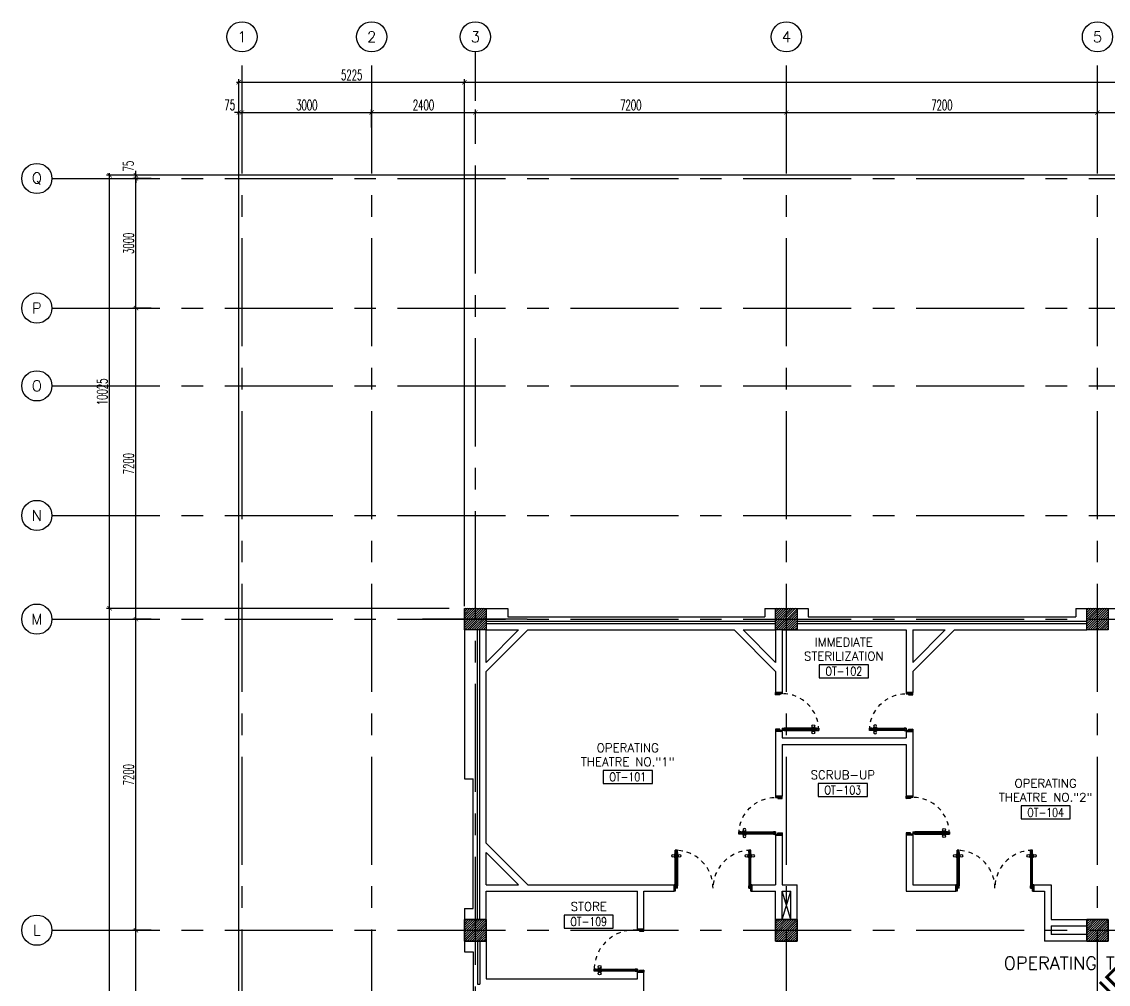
# Model space of a CAD drawing. Extents: x 275967.8 to 276060, y 57291.9 to 57371.4.
# Drawn here: x 275967.84 to 275992.99, y 57349.13 to 57371.41 of the extents above; entities that cross this region are included whole.
import ezdxf
from ezdxf.enums import TextEntityAlignment as Align

# ---------------------------------------------------------------- set-up
doc = ezdxf.new("R2010")
doc.units = 0
doc.header["$MEASUREMENT"] = 0
doc.header["$PDMODE"] = 34
doc.linetypes.add('CENTERX2', pattern=[4, 2.5, -0.5, 0.5, -0.5])
doc.linetypes.add('HIDDEN', pattern=[0.375, 0.25, -0.125])
doc.layers.get('0').update_dxf_attribs({"linetype": 'CONTINUOUS'})
doc.layers.get('DEFPOINTS').update_dxf_attribs({"linetype": 'CONTINUOUS'})
for name, color, linetype in [('AX-CR', 2, 'CONTINUOUS'), ('AX-DIM', 4, 'CONTINUOUS'), ('AX-TXT', 2, 'CONTINUOUS'), ('AXES', 11, 'CENTERX2'), ('COL', 5, 'CONTINUOUS'), ('DOOR', 7, 'CONTINUOUS'), ('HAT', 8, 'CONTINUOUS'), ('INSUL', 4, 'CONTINUOUS'), ('RM-BOX', 4, 'CONTINUOUS'), ('RM-NAME', 2, 'CONTINUOUS'), ('RM-NO', 2, 'CONTINUOUS'), ('SHAFT', 3, 'CONTINUOUS'), ('TXT1', 2, 'CONTINUOUS'), ('WALL', 2, 'CONTINUOUS')]:
    doc.layers.add(name, color=color, linetype=linetype)
doc.styles.add('ROMANC', font='romanc', dxfattribs={"height": 0.1})
doc.styles.add('ROMANS', font='ROMANS.shx', dxfattribs={"width": 0.6})
doc.styles.add('TTXT', font='swisse.ttf', dxfattribs={"width": 0.6})
doc.dimstyles.new('STANDARD in', dxfattribs={"dimtxt": 0.24, "dimasz": 0.1, "dimexe": 0.07, "dimexo": 0.05, "dimgap": 0.05, "dimtad": 1, "dimdec": 0, "dimlfac": 1000, "dimzin": 0, "dimdsep": 46, "dimtxsty": 'ROMANS', "dimblk": 'ARCHTICK', "dimcen": 0.05, "dimdle": 0.05, "dimclrd": 4, "dimclre": 4, "dimclrt": 2, "dimadec": 0, "dimazin": 0, "dimtfac": 1, "dimtdec": 0, "dimtmove": 2, "dimatfit": 3, "dimfxl": 0, "dimtolj": 1, "dimtzin": 0, "dimarcsym": 0})

# ---------------------------------------------------------------- blocks, each defined once
blk = doc.blocks.new('_ARCHTICK')
at = {"color": 0, "linetype": 'ByBlock', "const_width": 0.15}
blk.add_lwpolyline([(-0.5, -0.5), (0.5, 0.5)], dxfattribs=at)
blk = doc.blocks.new('*D698')
at = {"layer": 'AX-DIM', "color": 4, "lineweight": -2, "ltscale": 0.3}
for p, q in [((275978.035, 57370.011), (276053.545, 57370.011)), ((275978.085, 57369.661), (275978.085, 57370.081)), ((276053.495, 57364.468), (276053.495, 57370.081))]:
    blk.add_line(p, q, dxfattribs=at)
at = {"layer": 'DEFPOINTS', "color": 0, "ltscale": 0.3}
for p in [(276053.495, 57370.011), (275978.085, 57369.611), (276053.495, 57364.418)]:
    blk.add_point(p, dxfattribs=at)
at = {"layer": 'AX-DIM', "color": 4, "lineweight": -2, "ltscale": 0.3, "xscale": 0.1, "yscale": 0.1, "zscale": 0.1, "rotation": 180}
blk.add_blockref('_ARCHTICK', (275978.085, 57370.011), dxfattribs=at)
at = {"layer": 'AX-DIM', "color": 4, "lineweight": -2, "ltscale": 0.3, "xscale": 0.1, "yscale": 0.1, "zscale": 0.1}
blk.add_blockref('_ARCHTICK', (276053.495, 57370.011), dxfattribs=at)
at = {"layer": 'AX-DIM', "color": 2, "ltscale": 0.3, "insert": (276016.705, 57370.28), "char_height": 0.24, "attachment_point": 5, "style": 'ROMANS'}
blk.add_mtext('\\A1;75409', dxfattribs=at)
blk = doc.blocks.new('AXL')
at = {"layer": 'AX-CR'}
blk.add_circle((-350, 0), 350, dxfattribs=at)
at = {"layer": 'AX-TXT', "style": 'ROMANS'}
blk.add_attdef('AX', text='', height=250, dxfattribs=at).set_placement((-350, 0), align=Align.MIDDLE)
blk = doc.blocks.new('*X651')
at = {"color": 0}
for p, q in [((38539, 169902), (39027, 170390)), ((38539, 169955), (38974, 170390)), ((38539, 170008), (38921, 170390)), ((38539, 170061), (38868, 170390)), ((38539, 170114), (38815, 170390)), ((38539, 170167), (38762, 170390)), ((38539, 170220), (38709, 170390)), ((38539, 170273), (38656, 170390)), ((38539, 170326), (38603, 170390)), ((38539, 170379), (38550, 170390)), ((38580, 169890), (39039, 170349)), ((38633, 169890), (39039, 170296)), ((38686, 169890), (39039, 170243)), ((38739, 169890), (39039, 170190)), ((38792, 169890), (39039, 170137)), ((38845, 169890), (39039, 170084)), ((38898, 169890), (39039, 170031)), ((38951, 169890), (39039, 169978)), ((39004, 169890), (39039, 169925))]:
    blk.add_line(p, q, dxfattribs=at)
blk = doc.blocks.new('*X650')
at = {"color": 0}
for p, q in [((31339, 169914), (31814, 170390)), ((31339, 169968), (31761, 170390)), ((31339, 170021), (31708, 170390)), ((31339, 170074), (31655, 170390)), ((31339, 170127), (31602, 170390)), ((31339, 170180), (31549, 170390)), ((31339, 170233), (31496, 170390)), ((31339, 170286), (31443, 170390)), ((31339, 170339), (31390, 170390)), ((31368, 169890), (31839, 170361)), ((31421, 169890), (31839, 170308)), ((31474, 169890), (31839, 170255)), ((31527, 169890), (31839, 170202)), ((31580, 169890), (31839, 170149)), ((31633, 169890), (31839, 170096)), ((31686, 169890), (31839, 170043)), ((31739, 169890), (31839, 169990)), ((31792, 169890), (31839, 169937))]:
    blk.add_line(p, q, dxfattribs=at)
blk = doc.blocks.new('*X649')
at = {"color": 0}
for p, q in [((24139, 169927), (24602, 170390)), ((24139, 169980), (24549, 170390)), ((24139, 170033), (24496, 170390)), ((24139, 170086), (24443, 170390)), ((24139, 170139), (24390, 170390)), ((24139, 170192), (24337, 170390)), ((24139, 170245), (24284, 170390)), ((24139, 170298), (24231, 170390)), ((24139, 170351), (24178, 170390)), ((24155, 169890), (24639, 170374)), ((24208, 169890), (24639, 170321)), ((24261, 169890), (24639, 170268)), ((24314, 169890), (24639, 170215)), ((24367, 169890), (24639, 170162)), ((24420, 169890), (24639, 170109)), ((24473, 169890), (24639, 170056)), ((24526, 169890), (24639, 170003)), ((24579, 169890), (24639, 169950)), ((24632, 169890), (24639, 169897))]:
    blk.add_line(p, q, dxfattribs=at)
blk = doc.blocks.new('*X646')
at = {"color": 0}
for p, q in [((38539, 177114), (39014, 177590)), ((38539, 177168), (38961, 177590)), ((38539, 177221), (38908, 177590)), ((38539, 177274), (38855, 177590)), ((38539, 177327), (38802, 177590)), ((38539, 177380), (38749, 177590)), ((38539, 177433), (38696, 177590)), ((38539, 177486), (38643, 177590)), ((38539, 177539), (38590, 177590)), ((38568, 177090), (39039, 177561)), ((38621, 177090), (39039, 177508)), ((38674, 177090), (39039, 177455)), ((38727, 177090), (39039, 177402)), ((38780, 177090), (39039, 177349)), ((38833, 177090), (39039, 177296)), ((38886, 177090), (39039, 177243)), ((38939, 177090), (39039, 177190)), ((38992, 177090), (39039, 177137))]:
    blk.add_line(p, q, dxfattribs=at)
blk = doc.blocks.new('*X645')
at = {"color": 0}
for p, q in [((31339, 177127), (31802, 177590)), ((31339, 177180), (31749, 177590)), ((31339, 177233), (31696, 177590)), ((31339, 177286), (31643, 177590)), ((31339, 177339), (31590, 177590)), ((31339, 177392), (31537, 177590)), ((31339, 177445), (31484, 177590)), ((31339, 177498), (31431, 177590)), ((31339, 177551), (31378, 177590)), ((31355, 177090), (31839, 177574)), ((31408, 177090), (31839, 177521)), ((31461, 177090), (31839, 177468)), ((31514, 177090), (31839, 177415)), ((31567, 177090), (31839, 177362)), ((31620, 177090), (31839, 177309)), ((31673, 177090), (31839, 177256)), ((31726, 177090), (31839, 177203)), ((31779, 177090), (31839, 177150)), ((31832, 177090), (31839, 177097))]:
    blk.add_line(p, q, dxfattribs=at)
blk = doc.blocks.new('*X644')
at = {"color": 0}
for p, q in [((24139, 177139), (24590, 177590)), ((24139, 177192), (24536, 177590)), ((24139, 177246), (24483, 177590)), ((24139, 177299), (24430, 177590)), ((24139, 177352), (24377, 177590)), ((24139, 177405), (24324, 177590)), ((24139, 177458), (24271, 177590)), ((24139, 177511), (24218, 177590)), ((24139, 177564), (24165, 177590)), ((24143, 177090), (24639, 177586)), ((24196, 177090), (24639, 177533)), ((24249, 177090), (24639, 177480)), ((24302, 177090), (24639, 177427)), ((24355, 177090), (24639, 177374)), ((24408, 177090), (24639, 177321)), ((24461, 177090), (24639, 177268)), ((24514, 177090), (24639, 177215)), ((24567, 177090), (24639, 177162)), ((24620, 177090), (24639, 177109))]:
    blk.add_line(p, q, dxfattribs=at)
blk = doc.blocks.new('RM1')
at = {"layer": 'RM-BOX'}
blk.add_lwpolyline([(570, -200), (-570, -200), (-570, -500), (570, -500)], close=True, dxfattribs=at)
at = {"layer": 'RM-NAME', "style": 'ROMANS'}
for tag, p in [('ROOMNAME1', (0, 324)), ('ROOMNAME2', (0, 0))]:
    blk.add_attdef(tag, text='', height=200, dxfattribs=at).set_placement(p, align=Align.MIDDLE)
at = {"layer": 'RM-NO', "style": 'ROMANS', "width": 0.8}
blk.add_attdef('ROOMNO', text='', height=200, dxfattribs=at).set_placement((0, -350), align=Align.MIDDLE)
blk = doc.blocks.new('AXU')
at = {"layer": 'AX-CR'}
blk.add_circle((0, 350), 350, dxfattribs=at)
at = {"layer": 'AX-TXT', "style": 'ROMANS'}
blk.add_attdef('AX', text='', height=250, dxfattribs=at).set_placement((0, 350), align=Align.MIDDLE)
blk = doc.blocks.new('*D720')
at = {"layer": 'AX-DIM', "color": 4, "lineweight": -2, "ltscale": 0.3}
for p, q in [((275972.885, 57369.311), (275975.985, 57369.311)), ((275972.935, 57368.961), (275972.935, 57369.381)), ((275975.935, 57368.961), (275975.935, 57369.381))]:
    blk.add_line(p, q, dxfattribs=at)
at = {"layer": 'DEFPOINTS', "color": 0, "ltscale": 0.3}
for p in [(275975.935, 57369.311), (275972.935, 57368.911), (275975.935, 57368.911)]:
    blk.add_point(p, dxfattribs=at)
at = {"layer": 'AX-DIM', "color": 4, "lineweight": -2, "ltscale": 0.3, "xscale": 0.1, "yscale": 0.1, "zscale": 0.1, "rotation": 180}
blk.add_blockref('_ARCHTICK', (275972.935, 57369.311), dxfattribs=at)
at = {"layer": 'AX-DIM', "color": 4, "lineweight": -2, "ltscale": 0.3, "xscale": 0.1, "yscale": 0.1, "zscale": 0.1}
blk.add_blockref('_ARCHTICK', (275975.935, 57369.311), dxfattribs=at)
at = {"layer": 'AX-DIM', "color": 2, "ltscale": 0.3, "insert": (275974.435, 57369.481), "char_height": 0.24, "attachment_point": 5, "style": 'ROMANS'}
blk.add_mtext('\\A1;3000', dxfattribs=at)
blk = doc.blocks.new('*D721')
at = {"layer": 'AX-DIM', "color": 4, "lineweight": -2, "ltscale": 0.3}
for p, q in [((275975.885, 57369.311), (275978.385, 57369.311)), ((275975.935, 57368.961), (275975.935, 57369.381)), ((275978.335, 57368.961), (275978.335, 57369.381))]:
    blk.add_line(p, q, dxfattribs=at)
at = {"layer": 'DEFPOINTS', "color": 0, "ltscale": 0.3}
for p in [(275978.335, 57369.311), (275975.935, 57368.911), (275978.335, 57368.911)]:
    blk.add_point(p, dxfattribs=at)
at = {"layer": 'AX-DIM', "color": 4, "lineweight": -2, "ltscale": 0.3, "xscale": 0.1, "yscale": 0.1, "zscale": 0.1, "rotation": 180}
blk.add_blockref('_ARCHTICK', (275975.935, 57369.311), dxfattribs=at)
at = {"layer": 'AX-DIM', "color": 4, "lineweight": -2, "ltscale": 0.3, "xscale": 0.1, "yscale": 0.1, "zscale": 0.1}
blk.add_blockref('_ARCHTICK', (275978.335, 57369.311), dxfattribs=at)
at = {"layer": 'AX-DIM', "color": 2, "ltscale": 0.3, "insert": (275977.135, 57369.481), "char_height": 0.24, "attachment_point": 5, "style": 'ROMANS'}
blk.add_mtext('\\A1;2400', dxfattribs=at)
blk = doc.blocks.new('*D722')
at = {"layer": 'AX-DIM', "color": 4, "lineweight": -2, "ltscale": 0.3}
for p, q in [((275978.285, 57369.311), (275985.585, 57369.311)), ((275978.335, 57368.961), (275978.335, 57369.381)), ((275985.535, 57368.961), (275985.535, 57369.381))]:
    blk.add_line(p, q, dxfattribs=at)
at = {"layer": 'DEFPOINTS', "color": 0, "ltscale": 0.3}
for p in [(275985.535, 57369.311), (275978.335, 57368.911), (275985.535, 57368.911)]:
    blk.add_point(p, dxfattribs=at)
at = {"layer": 'AX-DIM', "color": 4, "lineweight": -2, "ltscale": 0.3, "xscale": 0.1, "yscale": 0.1, "zscale": 0.1, "rotation": 180}
blk.add_blockref('_ARCHTICK', (275978.335, 57369.311), dxfattribs=at)
at = {"layer": 'AX-DIM', "color": 4, "lineweight": -2, "ltscale": 0.3, "xscale": 0.1, "yscale": 0.1, "zscale": 0.1}
blk.add_blockref('_ARCHTICK', (275985.535, 57369.311), dxfattribs=at)
at = {"layer": 'AX-DIM', "color": 2, "ltscale": 0.3, "insert": (275981.935, 57369.481), "char_height": 0.24, "attachment_point": 5, "style": 'ROMANS'}
blk.add_mtext('\\A1;7200', dxfattribs=at)
blk = doc.blocks.new('*D723')
at = {"layer": 'AX-DIM', "color": 4, "lineweight": -2, "ltscale": 0.3}
for p, q in [((275985.485, 57369.311), (275992.785, 57369.311)), ((275985.535, 57368.961), (275985.535, 57369.381)), ((275992.735, 57368.961), (275992.735, 57369.381))]:
    blk.add_line(p, q, dxfattribs=at)
at = {"layer": 'DEFPOINTS', "color": 0, "ltscale": 0.3}
for p in [(275992.735, 57369.311), (275985.535, 57368.911), (275992.735, 57368.911)]:
    blk.add_point(p, dxfattribs=at)
at = {"layer": 'AX-DIM', "color": 4, "lineweight": -2, "ltscale": 0.3, "xscale": 0.1, "yscale": 0.1, "zscale": 0.1, "rotation": 180}
blk.add_blockref('_ARCHTICK', (275985.535, 57369.311), dxfattribs=at)
at = {"layer": 'AX-DIM', "color": 4, "lineweight": -2, "ltscale": 0.3, "xscale": 0.1, "yscale": 0.1, "zscale": 0.1}
blk.add_blockref('_ARCHTICK', (275992.735, 57369.311), dxfattribs=at)
at = {"layer": 'AX-DIM', "color": 2, "ltscale": 0.3, "insert": (275989.135, 57369.481), "char_height": 0.24, "attachment_point": 5, "style": 'ROMANS'}
blk.add_mtext('\\A1;7200', dxfattribs=at)
blk = doc.blocks.new('*D724')
at = {"layer": 'AX-DIM', "color": 4, "lineweight": -2, "ltscale": 0.3}
for p, q in [((275992.685, 57369.311), (275996.385, 57369.311)), ((275992.735, 57368.961), (275992.735, 57369.381)), ((275996.335, 57368.961), (275996.335, 57369.381))]:
    blk.add_line(p, q, dxfattribs=at)
at = {"layer": 'DEFPOINTS', "color": 0, "ltscale": 0.3}
for p in [(275996.335, 57369.311), (275992.735, 57368.911), (275996.335, 57368.911)]:
    blk.add_point(p, dxfattribs=at)
at = {"layer": 'AX-DIM', "color": 4, "lineweight": -2, "ltscale": 0.3, "xscale": 0.1, "yscale": 0.1, "zscale": 0.1, "rotation": 180}
blk.add_blockref('_ARCHTICK', (275992.735, 57369.311), dxfattribs=at)
at = {"layer": 'AX-DIM', "color": 4, "lineweight": -2, "ltscale": 0.3, "xscale": 0.1, "yscale": 0.1, "zscale": 0.1}
blk.add_blockref('_ARCHTICK', (275996.335, 57369.311), dxfattribs=at)
at = {"layer": 'AX-DIM', "color": 2, "ltscale": 0.3, "insert": (275994.535, 57369.481), "char_height": 0.24, "attachment_point": 5, "style": 'ROMANS'}
blk.add_mtext('\\A1;3600', dxfattribs=at)
blk = doc.blocks.new('*D734')
at = {"layer": 'AX-DIM', "color": 4, "lineweight": -2, "ltscale": 0.3}
for p, q in [((275969.869, 57298.463), (275969.869, 57357.883)), ((275977.727, 57357.833), (275969.799, 57357.833)), ((275978.669, 57298.513), (275969.799, 57298.513))]:
    blk.add_line(p, q, dxfattribs=at)
at = {"layer": 'DEFPOINTS', "color": 0, "ltscale": 0.3}
for p in [(275969.869, 57357.833), (275977.777, 57357.833), (275978.719, 57298.513)]:
    blk.add_point(p, dxfattribs=at)
at = {"layer": 'AX-DIM', "color": 4, "lineweight": -2, "ltscale": 0.3, "xscale": 0.1, "yscale": 0.1, "zscale": 0.1}
for p, rotation in [((275969.869, 57357.833), 90), ((275969.869, 57298.513), 270)]:
    blk.add_blockref('_ARCHTICK', p, dxfattribs=dict(at, rotation=rotation))
at = {"layer": 'AX-DIM', "color": 2, "ltscale": 0.3, "insert": (275969.699, 57328.173), "char_height": 0.24, "attachment_point": 5, "rotation": 90, "style": 'ROMANS'}
blk.add_mtext('\\A1;59320', dxfattribs=at)
blk = doc.blocks.new('*D735')
at = {"layer": 'AX-DIM', "color": 4, "lineweight": -2, "ltscale": 0.3}
for p, q in [((275970.83, 57367.783), (275970.41, 57367.783)), ((275970.48, 57364.733), (275970.48, 57367.833)), ((275970.83, 57364.783), (275970.41, 57364.783))]:
    blk.add_line(p, q, dxfattribs=at)
at = {"layer": 'DEFPOINTS', "color": 0, "ltscale": 0.3}
for p in [(275970.48, 57367.783), (275970.88, 57367.783), (275970.88, 57364.783)]:
    blk.add_point(p, dxfattribs=at)
at = {"layer": 'AX-DIM', "color": 4, "lineweight": -2, "ltscale": 0.3, "xscale": 0.1, "yscale": 0.1, "zscale": 0.1}
for p, rotation in [((275970.48, 57367.783), 90), ((275970.48, 57364.783), 270)]:
    blk.add_blockref('_ARCHTICK', p, dxfattribs=dict(at, rotation=rotation))
at = {"layer": 'AX-DIM', "color": 2, "ltscale": 0.3, "insert": (275970.31, 57366.283), "char_height": 0.24, "attachment_point": 5, "rotation": 90, "style": 'ROMANS'}
blk.add_mtext('\\A1;3000', dxfattribs=at)
blk = doc.blocks.new('*D736')
at = {"layer": 'AX-DIM', "color": 4, "lineweight": -2, "ltscale": 0.3}
for p, q in [((275970.83, 57364.783), (275970.41, 57364.783)), ((275970.48, 57357.533), (275970.48, 57364.833)), ((275970.83, 57357.583), (275970.41, 57357.583))]:
    blk.add_line(p, q, dxfattribs=at)
at = {"layer": 'DEFPOINTS', "color": 0, "ltscale": 0.3}
for p in [(275970.48, 57364.783), (275970.88, 57364.783), (275970.88, 57357.583)]:
    blk.add_point(p, dxfattribs=at)
at = {"layer": 'AX-DIM', "color": 4, "lineweight": -2, "ltscale": 0.3, "xscale": 0.1, "yscale": 0.1, "zscale": 0.1}
for p, rotation in [((275970.48, 57364.783), 90), ((275970.48, 57357.583), 270)]:
    blk.add_blockref('_ARCHTICK', p, dxfattribs=dict(at, rotation=rotation))
at = {"layer": 'AX-DIM', "color": 2, "ltscale": 0.3, "insert": (275970.31, 57361.183), "char_height": 0.24, "attachment_point": 5, "rotation": 90, "style": 'ROMANS'}
blk.add_mtext('\\A1;7200', dxfattribs=at)
blk = doc.blocks.new('*D737')
at = {"layer": 'AX-DIM', "color": 4, "lineweight": -2, "ltscale": 0.3}
for p, q in [((275970.48, 57350.333), (275970.48, 57357.633)), ((275970.83, 57357.583), (275970.41, 57357.583)), ((275970.83, 57350.383), (275970.41, 57350.383))]:
    blk.add_line(p, q, dxfattribs=at)
at = {"layer": 'DEFPOINTS', "color": 0, "ltscale": 0.3}
for p in [(275970.48, 57357.583), (275970.88, 57357.583), (275970.88, 57350.383)]:
    blk.add_point(p, dxfattribs=at)
at = {"layer": 'AX-DIM', "color": 4, "lineweight": -2, "ltscale": 0.3, "xscale": 0.1, "yscale": 0.1, "zscale": 0.1}
for p, rotation in [((275970.48, 57357.583), 90), ((275970.48, 57350.383), 270)]:
    blk.add_blockref('_ARCHTICK', p, dxfattribs=dict(at, rotation=rotation))
at = {"layer": 'AX-DIM', "color": 2, "ltscale": 0.3, "insert": (275970.31, 57353.983), "char_height": 0.24, "attachment_point": 5, "rotation": 90, "style": 'ROMANS'}
blk.add_mtext('\\A1;7200', dxfattribs=at)
blk = doc.blocks.new('*D738')
at = {"layer": 'AX-DIM', "color": 4, "lineweight": -2, "ltscale": 0.3}
for p, q in [((275970.83, 57350.383), (275970.41, 57350.383)), ((275970.48, 57343.133), (275970.48, 57350.433)), ((275970.83, 57343.183), (275970.41, 57343.183))]:
    blk.add_line(p, q, dxfattribs=at)
at = {"layer": 'DEFPOINTS', "color": 0, "ltscale": 0.3}
for p in [(275970.48, 57350.383), (275970.88, 57350.383), (275970.88, 57343.183)]:
    blk.add_point(p, dxfattribs=at)
at = {"layer": 'AX-DIM', "color": 4, "lineweight": -2, "ltscale": 0.3, "xscale": 0.1, "yscale": 0.1, "zscale": 0.1}
for p, rotation in [((275970.48, 57350.383), 90), ((275970.48, 57343.183), 270)]:
    blk.add_blockref('_ARCHTICK', p, dxfattribs=dict(at, rotation=rotation))
at = {"layer": 'AX-DIM', "color": 2, "ltscale": 0.3, "insert": (275970.31, 57346.783), "char_height": 0.24, "attachment_point": 5, "rotation": 90, "style": 'ROMANS'}
blk.add_mtext('\\A1;7200', dxfattribs=at)
blk = doc.blocks.new('COL50')
at = {"layer": 'COL'}
blk.add_lwpolyline([(-250, 250), (-250, -250), (250, -250), (250, 250)], close=True, dxfattribs=at)
blk = doc.blocks.new('*D750')
at = {"layer": 'AX-DIM', "color": 4, "lineweight": -2, "ltscale": 0.3}
for p, q in [((275972.81, 57370.011), (275978.135, 57370.011)), ((275972.86, 57334.477), (275972.86, 57370.081)), ((275978.085, 57357.883), (275978.085, 57370.081))]:
    blk.add_line(p, q, dxfattribs=at)
at = {"layer": 'DEFPOINTS', "color": 0, "ltscale": 0.3}
for p in [(275978.085, 57370.011), (275978.085, 57357.833), (275972.86, 57334.427)]:
    blk.add_point(p, dxfattribs=at)
at = {"layer": 'AX-DIM', "color": 4, "lineweight": -2, "ltscale": 0.3, "xscale": 0.1, "yscale": 0.1, "zscale": 0.1, "rotation": 180}
blk.add_blockref('_ARCHTICK', (275972.86, 57370.011), dxfattribs=at)
at = {"layer": 'AX-DIM', "color": 4, "lineweight": -2, "ltscale": 0.3, "xscale": 0.1, "yscale": 0.1, "zscale": 0.1}
blk.add_blockref('_ARCHTICK', (275978.085, 57370.011), dxfattribs=at)
at = {"layer": 'AX-DIM', "color": 2, "ltscale": 0.3, "insert": (275975.473, 57370.181), "char_height": 0.24, "attachment_point": 5, "style": 'ROMANS'}
blk.add_mtext('\\A1;5225', dxfattribs=at)
blk = doc.blocks.new('*D751')
at = {"layer": 'AX-DIM', "color": 4, "lineweight": -2, "ltscale": 0.3}
for p, q in [((275972.86, 57369.311), (275972.76, 57369.311)), ((275972.86, 57368.961), (275972.86, 57369.381)), ((275972.86, 57369.311), (275972.935, 57369.311)), ((275972.935, 57368.961), (275972.935, 57369.381)), ((275972.935, 57369.311), (275973.035, 57369.311))]:
    blk.add_line(p, q, dxfattribs=at)
at = {"layer": 'DEFPOINTS', "color": 0, "ltscale": 0.3}
for p in [(275972.935, 57369.311), (275972.86, 57368.911), (275972.935, 57368.911)]:
    blk.add_point(p, dxfattribs=at)
at = {"layer": 'AX-DIM', "color": 4, "lineweight": -2, "ltscale": 0.3, "xscale": 0.1, "yscale": 0.1, "zscale": 0.1}
blk.add_blockref('_ARCHTICK', (275972.86, 57369.311), dxfattribs=at)
at = {"layer": 'AX-DIM', "color": 4, "lineweight": -2, "ltscale": 0.3, "xscale": 0.1, "yscale": 0.1, "zscale": 0.1, "rotation": 180}
blk.add_blockref('_ARCHTICK', (275972.935, 57369.311), dxfattribs=at)
at = {"layer": 'AX-DIM', "color": 2, "ltscale": 0.3, "insert": (275972.651, 57369.486), "char_height": 0.24, "attachment_point": 5, "style": 'ROMANS'}
blk.add_mtext('\\A1;75', dxfattribs=at)
blk = doc.blocks.new('*D752')
at = {"layer": 'AX-DIM', "color": 4, "lineweight": -2, "ltscale": 0.3}
for p, q in [((275969.869, 57357.783), (275969.869, 57367.908)), ((276003.821, 57367.858), (275969.799, 57367.858)), ((275970.519, 57357.833), (275969.799, 57357.833))]:
    blk.add_line(p, q, dxfattribs=at)
at = {"layer": 'DEFPOINTS', "color": 0, "ltscale": 0.3}
for p in [(275969.869, 57367.858), (276003.871, 57367.858), (275970.569, 57357.833)]:
    blk.add_point(p, dxfattribs=at)
at = {"layer": 'AX-DIM', "color": 4, "lineweight": -2, "ltscale": 0.3, "xscale": 0.1, "yscale": 0.1, "zscale": 0.1}
for p, rotation in [((275969.869, 57367.858), 90), ((275969.869, 57357.833), 270)]:
    blk.add_blockref('_ARCHTICK', p, dxfattribs=dict(at, rotation=rotation))
at = {"layer": 'AX-DIM', "color": 2, "ltscale": 0.3, "insert": (275969.699, 57362.845), "char_height": 0.24, "attachment_point": 5, "rotation": 90, "style": 'ROMANS'}
blk.add_mtext('\\A1;10025', dxfattribs=at)
blk = doc.blocks.new('*D753')
at = {"layer": 'AX-DIM', "color": 4, "lineweight": -2, "ltscale": 0.3}
for p, q in [((275970.48, 57367.858), (275970.48, 57367.958)), ((275970.83, 57367.858), (275970.41, 57367.858)), ((275970.83, 57367.783), (275970.41, 57367.783)), ((275970.48, 57367.783), (275970.48, 57367.858)), ((275970.48, 57367.783), (275970.48, 57367.683))]:
    blk.add_line(p, q, dxfattribs=at)
at = {"layer": 'DEFPOINTS', "color": 0, "ltscale": 0.3}
for p in [(275970.48, 57367.858), (275970.88, 57367.858), (275970.88, 57367.783)]:
    blk.add_point(p, dxfattribs=at)
at = {"layer": 'AX-DIM', "color": 4, "lineweight": -2, "ltscale": 0.3, "xscale": 0.1, "yscale": 0.1, "zscale": 0.1}
for p, rotation in [((275970.48, 57367.858), 270), ((275970.48, 57367.783), 90)]:
    blk.add_blockref('_ARCHTICK', p, dxfattribs=dict(at, rotation=rotation))
at = {"layer": 'AX-DIM', "color": 2, "ltscale": 0.3, "insert": (275970.305, 57368.068), "char_height": 0.24, "attachment_point": 5, "rotation": 90, "style": 'ROMANS'}
blk.add_mtext('\\A1;75', dxfattribs=at)
blk = doc.blocks.new('DOOR90')
at = {"layer": 'DOOR', "color": 0, "linetype": 'ByBlock'}
for p, q in [((-150, 0), (-150, -25)), ((-150, 0), (0, 0)), ((0, -50), (0, 0)), ((-1000, -25), (-1000, -75)), ((-1000, -75), (-1000, -25)), ((-950, -25), (-1000, -25)), ((-950, -75), (-1000, -75)), ((-970, -42), (-970, -58)), ((-950, -42), (-970, -42)), ((-950, -58), (-970, -58)), ((-950, -25), (-950, -42)), ((-950, -58), (-950, -75)), ((-918, -25), (-918, -18)), ((-828, -18), (-918, -18)), ((-918, -75), (-918, -82)), ((-828, -82), (-918, -82)), ((-905, -18), (-905, -9)), ((-905, -9), (-840, -9)), ((-905, -18), (-840, -18)), ((-905, -82), (-905, -91)), ((-905, -82), (-840, -82)), ((-905, -91), (-840, -91)), ((-840, -18), (-840, -9)), ((-840, -82), (-840, -91)), ((-828, -25), (-828, -18)), ((-828, -75), (-828, -82)), ((-200, -42), (-200, -25)), ((-200, -25), (-150, -25)), ((-180, -42), (-200, -42)), ((-200, -75), (-200, -58)), ((-200, -58), (-180, -58)), ((-150, -75), (-200, -75)), ((-180, -58), (-180, -42)), ((-150, -75), (-150, -25)), ((-150, -25), (-100, -25)), ((-100, -25), (-100, -50)), ((-100, -50), (0, -50)), ((-150, -900), (-150, -875)), ((-150, -875), (-100, -875)), ((0, -900), (-150, -900)), ((-150, -900), (0, -900)), ((-100, -850), (0, -850)), ((-100, -875), (-100, -850)), ((0, -850), (0, -900))]:
    blk.add_line(p, q, dxfattribs=at)
at = {"layer": 'DOOR', "color": 9, "linetype": 'ByBlock'}
for p, q in [((0, -50), (-114, 0)), ((0, -50), (-40, 0)), ((0, -50), (-100, -37)), ((0, -850), (-114, -900)), ((0, -850), (-100, -863)), ((0, -850), (-40, -900))]:
    blk.add_line(p, q, dxfattribs=at)
at = {"layer": 'DOOR', "linetype": 'ByBlock'}
for p, q in [((-200, -25), (-950, -25)), ((-200, -42), (-950, -42)), ((-200, -58), (-950, -58)), ((-950, -75), (-200, -75))]:
    blk.add_line(p, q, dxfattribs=at)
at = {"layer": 'DOOR', "color": 0, "linetype": 'ByBlock'}
for centre in [(-873, 24), (-873, -124)]:
    blk.add_circle(centre, 32.4, dxfattribs=at)
at = {"layer": 'DOOR', "color": 9, "linetype": 'ByBlock'}
for centre, radius, start, end in [((0, -50), 154, 161.1053, 166.2858), ((0, -50), 134, 158.1598, 169.28), ((0, -50), 94.4, 148.0182, 180), ((0, -50), 74.4, 137.7764, 180), ((0, -50), 114, 154.0838, 167.3774), ((0, -50), 54.4, 113.2074, 180), ((0, -50), 34.4, 90, 180), ((0, -50), 14.4, 90, 180), ((0, -850), 154, 193.7142, 198.8947), ((0, -850), 134, 190.72, 201.8402), ((0, -850), 94.4, 180, 211.9818), ((0, -850), 74.4, 180, 222.2236), ((0, -850), 54.4, 180, 246.7926), ((0, -850), 34.4, 180, 270), ((0, -850), 14.4, 180, 270)]:
    blk.add_arc(centre, radius, start, end, dxfattribs=at)
at = {"layer": 'DOOR', "linetype": 'HIDDEN', "ltscale": 0.5}
blk.add_arc((-150, -25), 850, 180, 270, dxfattribs=at)
blk = doc.blocks.new('A$C1F6243B1')
at = {"layer": 'DOOR', "color": 0, "linetype": 'ByBlock'}
for p, q in [((0, 950), (0, 1000)), ((150, 1000), (0, 1000)), ((100, 950), (0, 950)), ((100, 975), (100, 950)), ((150, 975), (100, 975)), ((150, 1000), (150, 975)), ((150, 925), (150, 975)), ((200, 975), (150, 975)), ((150, 925), (200, 925)), ((180, 942), (180, 958)), ((180, 958), (200, 958)), ((200, 942), (180, 942)), ((200, 958), (200, 975)), ((200, 925), (200, 942)), ((978, 975), (978, 982)), ((978, 982), (1068, 982)), ((978, 925), (978, 918)), ((978, 918), (1068, 918)), ((990, 982), (990, 991)), ((1055, 991), (990, 991)), ((1055, 982), (990, 982)), ((990, 918), (990, 909)), ((1055, 918), (990, 918)), ((1055, 909), (990, 909)), ((1055, 982), (1055, 991)), ((1055, 918), (1055, 909)), ((1068, 975), (1068, 982)), ((1068, 925), (1068, 918)), ((1100, 975), (1100, 958)), ((1100, 975), (1150, 975)), ((1100, 958), (1120, 958)), ((1100, 942), (1100, 925)), ((1100, 942), (1120, 942)), ((1100, 925), (1150, 925)), ((1120, 958), (1120, 942)), ((1150, 975), (1150, 925)), ((1150, 925), (1150, 975)), ((100, 50), (0, 50)), ((0, 50), (0, 0)), ((0, 0), (150, 0)), ((150, 0), (0, 0)), ((100, 25), (100, 50)), ((150, 25), (100, 25)), ((150, 0), (150, 25))]:
    blk.add_line(p, q, dxfattribs=at)
at = {"layer": 'DOOR', "linetype": 'ByBlock'}
for p, q in [((0, 1000), (150, 1000)), ((200, 975), (1100, 975)), ((200, 958), (1100, 958)), ((200, 942), (1100, 942)), ((1100, 925), (200, 925))]:
    blk.add_line(p, q, dxfattribs=at)
at = {"layer": 'DOOR', "color": 9, "linetype": 'ByBlock'}
for p, q in [((0, 950), (40, 1000)), ((0, 950), (114, 1000)), ((0, 950), (100, 963)), ((0, 50), (40, 0)), ((0, 50), (114, 0)), ((0, 50), (100, 37))]:
    blk.add_line(p, q, dxfattribs=at)
at = {"layer": 'DOOR', "color": 0, "linetype": 'ByBlock'}
for centre in [(1023, 1024), (1023, 876)]:
    blk.add_circle(centre, 32.4, dxfattribs=at)
at = {"layer": 'DOOR', "color": 9, "linetype": 'ByBlock'}
for centre, radius, start, end in [((0, 950), 34.4, 0, 90), ((0, 950), 14.4, 0, 90), ((0, 950), 54.4, 0, 66.7926), ((0, 950), 74.4, 0, 42.2236), ((0, 950), 94.4, 0, 31.9818), ((0, 950), 114, 12.6226, 25.9162), ((0, 950), 134, 10.72, 21.8402), ((0, 950), 154, 13.7142, 18.8947), ((0, 50), 14.4, 270, 0), ((0, 50), 34.4, 270, 0), ((0, 50), 54.4, 293.2074, 0), ((0, 50), 74.4, 317.7764, 0), ((0, 50), 94.4, 328.0182, 0), ((0, 50), 134, 338.1598, 349.28), ((0, 50), 154, 341.1053, 346.2858)]:
    blk.add_arc(centre, radius, start, end, dxfattribs=at)
at = {"layer": 'DOOR', "linetype": 'HIDDEN', "ltscale": 0.5}
blk.add_arc((223, 950), 928, 265.5183, 1.544, dxfattribs=at)
blk = doc.blocks.new('D1')
at = {"layer": 'DOOR', "color": 0, "linetype": 'ByBlock'}
for p, q in [((18, 854), (9, 854)), ((9, 854), (9, 789)), ((18, 789), (9, 789)), ((25, 866), (18, 866)), ((18, 776), (18, 866)), ((18, 854), (18, 789)), ((25, 776), (18, 776)), ((25, 949), (75, 949)), ((75, 949), (25, 949)), ((25, 899), (25, 949)), ((25, 899), (42, 899)), ((42, 919), (58, 919)), ((42, 899), (42, 919)), ((58, 899), (58, 919)), ((58, 899), (75, 899)), ((75, 899), (75, 949)), ((75, 866), (82, 866)), ((75, 776), (82, 776)), ((82, 776), (82, 866)), ((82, 854), (91, 854)), ((82, 854), (82, 789)), ((82, 789), (91, 789)), ((91, 854), (91, 789)), ((1718, 854), (1709, 854)), ((1709, 854), (1709, 789)), ((1718, 789), (1709, 789)), ((1725, 866), (1718, 866)), ((1718, 776), (1718, 866)), ((1718, 854), (1718, 789)), ((1725, 776), (1718, 776)), ((1775, 949), (1725, 949)), ((1725, 949), (1775, 949)), ((1725, 899), (1725, 949)), ((1742, 899), (1725, 899)), ((1758, 919), (1742, 919)), ((1742, 899), (1742, 919)), ((1758, 899), (1758, 919)), ((1775, 899), (1758, 899)), ((1775, 899), (1775, 949)), ((1775, 866), (1782, 866)), ((1775, 776), (1782, 776)), ((1782, 776), (1782, 866)), ((1782, 854), (1791, 854)), ((1782, 854), (1782, 789)), ((1782, 789), (1791, 789)), ((1791, 854), (1791, 789)), ((0, 0), (0, 150)), ((0, 150), (25, 150)), ((25, 0), (0, 0)), ((25, 150), (25, 0)), ((42, 125), (25, 125)), ((25, 125), (25, 75)), ((75, 75), (25, 75)), ((42, 105), (42, 125)), ((58, 105), (42, 105)), ((75, 125), (58, 125)), ((58, 125), (58, 105)), ((75, 75), (75, 125)), ((1725, 125), (1742, 125)), ((1725, 75), (1725, 125)), ((1725, 75), (1775, 75)), ((1742, 125), (1742, 105)), ((1742, 105), (1758, 105)), ((1758, 125), (1775, 125)), ((1758, 105), (1758, 125)), ((1800, 150), (1775, 150)), ((1775, 150), (1775, 0)), ((1775, 125), (1775, 75)), ((1775, 0), (1800, 0)), ((1800, 0), (1800, 150))]:
    blk.add_line(p, q, dxfattribs=at)
at = {"layer": 'DOOR', "linetype": 'ByBlock'}
for p, q in [((25, 125), (25, 899)), ((42, 125), (42, 899)), ((58, 125), (58, 899)), ((75, 899), (75, 125)), ((1725, 899), (1725, 125)), ((1742, 125), (1742, 899)), ((1758, 125), (1758, 899)), ((1775, 125), (1775, 899))]:
    blk.add_line(p, q, dxfattribs=at)
at = {"layer": 'DOOR', "color": 9, "linetype": 'ByBlock'}
for p, q in [((25, 57), (0, 114)), ((25, 20), (0, 40)), ((1775, 57), (1800, 114)), ((1775, 20), (1800, 40))]:
    blk.add_line(p, q, dxfattribs=at)
at = {"layer": 'DOOR', "color": 0, "linetype": 'ByBlock'}
for centre in [(-24, 821), (124, 821), (1676, 821), (1824, 821)]:
    blk.add_circle(centre, 32.4, dxfattribs=at)
at = {"layer": 'DOOR', "linetype": 'HIDDEN', "ltscale": 0.5}
for centre, start, end in [((28, 76), 359.9293, 90.1644), ((1772, 76), 89.8356, 180.0707)]:
    blk.add_arc(centre, 872, start, end, dxfattribs=at)
at = {"layer": 'DOOR', "color": 9, "linetype": 'ByBlock'}
for centre, radius, start, end in [((50, 0), 154, 103.7142, 108.8947), ((50, 0), 134, 100.72, 111.8402), ((50, 0), 114, 102.6226, 115.9162), ((50, 0), 94.4, 105.3566, 121.9818), ((50, 0), 74.4, 109.6341, 132.2236), ((50, 0), 54.4, 117.3576, 156.7926), ((50, 0), 34.4, 136.6107, 180), ((1750, 0), 134, 68.1598, 79.28), ((1750, 0), 114, 64.0838, 77.3774), ((1750, 0), 94.4, 58.0182, 74.6434), ((1750, 0), 74.4, 47.7764, 70.3659), ((1750, 0), 54.4, 23.2074, 62.6424), ((1750, 0), 34.4, 0, 43.3893), ((1750, 0), 154, 71.1053, 76.2858)]:
    blk.add_arc(centre, radius, start, end, dxfattribs=at)

msp = doc.modelspace()

# ---------------------------------------------------------------- linework, layer by layer
at = {"layer": 'AXES'}
for p, q in [((275972.9355, 57291.8986), (275972.9355, 57370.7113)), ((275975.9355, 57291.8986), (275975.9355, 57370.7113)), ((275978.3355, 57337.5829), (275978.3355, 57370.7113)), ((275985.5355, 57291.8986), (275985.5355, 57370.7113)), ((275992.7355, 57291.8986), (275992.7355, 57370.7113)), ((275968.5355, 57367.7829), (276036.5755, 57367.7829)), ((275968.5355, 57364.7829), (276036.5755, 57364.7829)), ((275968.5355, 57362.9829), (276036.5755, 57362.9829)), ((275968.5355, 57359.9829), (276036.5755, 57359.9829)), ((275968.5355, 57357.5829), (276036.6043, 57357.5829)), ((275979.5355, 57357.5829), (275977.1091, 57357.5829)), ((275968.5355, 57350.3829), (276036.5755, 57350.3829))]:
    msp.add_line(p, q, dxfattribs=at)
at = {"layer": 'COL'}
for points in [[(275978.0855, 57357.3329), (275978.0855, 57357.8329), (275978.5855, 57357.8329), (275978.5855, 57357.3329)], [(275978.0855, 57357.3329), (275978.0855, 57357.8329), (275978.5855, 57357.8329), (275978.5855, 57357.3329)], [(275985.2855, 57357.3329), (275985.2855, 57357.8329), (275985.7855, 57357.8329), (275985.7855, 57357.3329)], [(275992.4855, 57357.3329), (275992.4855, 57357.8329), (275992.9855, 57357.8329), (275992.9855, 57357.3329)]]:
    msp.add_lwpolyline(points, close=True, dxfattribs=at)
at = {"layer": 'DOOR', "color": 0, "linetype": 'ByBlock'}
for p, q in [((275982.9371, 57351.4329), (275982.9371, 57351.2829)), ((275982.9621, 57351.4329), (275982.9371, 57351.4329)), ((275982.9621, 57351.2829), (275982.9621, 57351.4329)), ((275984.7121, 57351.2829), (275984.7121, 57351.4329)), ((275984.7121, 57351.4329), (275984.7371, 57351.4329)), ((275984.7371, 57351.4329), (275984.7371, 57351.2829)), ((275989.4855, 57351.4329), (275989.4605, 57351.4329)), ((275989.4855, 57351.2829), (275989.4855, 57351.4329)), ((275991.2355, 57351.2829), (275991.2355, 57351.4329)), ((275991.2355, 57351.4329), (275991.2605, 57351.4329))]:
    msp.add_line(p, q, dxfattribs=at)
at = {"layer": 'DOOR', "color": 9, "linetype": 'ByBlock'}
for p, q in [((275982.9621, 57351.4129), (275982.9371, 57351.3928)), ((275984.7121, 57351.4129), (275984.7371, 57351.3928))]:
    msp.add_line(p, q, dxfattribs=at)
for centre, radius, start, end in [((275982.9871, 57351.4329), 0.0544, 203.20738, 242.64242), ((275982.9871, 57351.4329), 0.0344, 180, 223.38931), ((275984.6871, 57351.4329), 0.0344, 316.61069, 0), ((275984.6871, 57351.4329), 0.0544, 297.35758, 336.79262), ((275989.5105, 57351.4329), 0.0344, 180, 223.38931), ((275991.2105, 57351.4329), 0.0344, 316.61069, 0)]:
    msp.add_arc(centre, radius, start, end, dxfattribs=at)
at = {"layer": 'INSUL'}
for p, q in [((275978.5855, 57357.5329), (275985.2855, 57357.5329)), ((275978.5855, 57357.4829), (275985.2855, 57357.4829)), ((275985.7855, 57357.5329), (275992.4855, 57357.5329)), ((275985.7855, 57357.4829), (275992.4855, 57357.4829)), ((275978.3855, 57350.6329), (275978.3855, 57357.3329)), ((275978.4355, 57350.6329), (275978.4355, 57357.3329)), ((275978.3855, 57350.1329), (275978.3855, 57349.1329)), ((275978.4355, 57350.1329), (275978.4355, 57349.1329)), ((275978.3855, 57349.1329), (275978.4355, 57349.1329))]:
    msp.add_line(p, q, dxfattribs=at)
at = {"layer": 'SHAFT'}
for p, q in [((275985.4355, 57350.6329), (275985.6355, 57351.2829)), ((275985.6355, 57350.6329), (275985.4355, 57351.2829))]:
    msp.add_line(p, q, dxfattribs=at)
at = {"layer": 'WALL'}
for p, q in [((275978.0855, 57357.8329), (275979.0855, 57357.8329)), ((275978.0855, 57357.8329), (275978.0855, 57353.8829)), ((275979.0855, 57357.8329), (275979.0855, 57357.6329)), ((275979.0855, 57357.6329), (275985.0349, 57357.6329)), ((275985.0349, 57357.8329), (275985.0349, 57357.6329)), ((275985.0349, 57357.8329), (275986.0355, 57357.8329)), ((275986.0355, 57357.8329), (275986.0355, 57357.6329)), ((275986.0355, 57357.6329), (275992.2355, 57357.6329)), ((275992.2355, 57357.8329), (275992.2355, 57357.6329)), ((275992.2355, 57357.8329), (275993.2355, 57357.8329)), ((275978.5855, 57357.3329), (275979.3355, 57357.3329)), ((275978.5855, 57356.5829), (275979.3355, 57357.3329)), ((275978.5855, 57356.3708), (275979.5476, 57357.3329)), ((275978.5855, 57356.5829), (275978.5855, 57357.3329)), ((275979.5476, 57357.3329), (275984.3234, 57357.3329)), ((275985.2855, 57356.3708), (275984.3234, 57357.3329)), ((275985.2855, 57356.5829), (275984.5355, 57357.3329)), ((275984.5355, 57357.3329), (275985.2855, 57357.3329)), ((275985.2855, 57357.3329), (275985.2855, 57356.5829)), ((275985.4355, 57357.3329), (275988.3105, 57357.3329)), ((275985.4355, 57357.3329), (275985.4355, 57355.8829)), ((275988.3105, 57357.3329), (275988.3105, 57355.8829)), ((275988.4605, 57357.3329), (275989.2105, 57357.3329)), ((275988.4605, 57357.3329), (275988.4605, 57356.5829)), ((275988.4605, 57356.5829), (275989.2105, 57357.3329)), ((275988.4605, 57356.3708), (275989.4226, 57357.3329)), ((275989.4226, 57357.3329), (275992.4855, 57357.3329)), ((275978.5855, 57352.3951), (275978.5855, 57356.3708)), ((275985.2855, 57356.3708), (275985.2855, 57355.8829)), ((275988.4605, 57356.3708), (275988.4605, 57355.8829)), ((275985.4355, 57355.8829), (275985.2855, 57355.8829)), ((275988.3105, 57355.8829), (275988.4605, 57355.8829)), ((275985.2855, 57354.9829), (275985.2855, 57353.4829)), ((275985.4355, 57354.9829), (275985.2855, 57354.9829)), ((275985.4355, 57354.9829), (275985.4355, 57354.8329)), ((275985.4355, 57354.8329), (275988.3105, 57354.8329)), ((275988.3105, 57354.9829), (275988.4605, 57354.9829)), ((275988.3105, 57354.9829), (275988.3105, 57354.8329)), ((275988.4605, 57354.9829), (275988.4605, 57353.4829)), ((275985.4355, 57354.6829), (275988.3105, 57354.6829)), ((275985.4355, 57354.6829), (275985.4355, 57353.4829)), ((275988.3105, 57354.6829), (275988.3105, 57353.4829)), ((275978.0855, 57353.8829), (275978.2855, 57353.8829)), ((275978.2855, 57350.8829), (275978.2855, 57353.8829)), ((275985.2855, 57353.4829), (275985.4355, 57353.4829)), ((275988.4605, 57353.4829), (275988.3105, 57353.4829)), ((275985.2855, 57352.5829), (275985.4355, 57352.5829)), ((275985.2855, 57352.5829), (275985.2855, 57351.4329)), ((275985.4355, 57352.5829), (275985.4355, 57351.4329)), ((275988.3105, 57352.5829), (275988.3105, 57351.4329)), ((275988.4605, 57352.5829), (275988.3105, 57352.5829)), ((275988.4605, 57352.5829), (275988.4605, 57351.4329)), ((275978.5855, 57352.3951), (275979.5476, 57351.4329)), ((275978.5855, 57351.4329), (275978.5855, 57352.1829)), ((275978.5855, 57352.1829), (275979.3355, 57351.4329)), ((275978.5855, 57351.4329), (275979.3355, 57351.4329)), ((275979.5476, 57351.4329), (275982.9371, 57351.4329)), ((275982.9371, 57351.4329), (275982.9371, 57351.2829)), ((275984.7371, 57351.4329), (275984.7371, 57351.2829)), ((275984.7371, 57351.4329), (275985.2855, 57351.4329)), ((275985.4355, 57351.4329), (275985.7855, 57351.4329)), ((275985.7855, 57350.6329), (275985.7855, 57351.4329)), ((275988.3105, 57351.4329), (275988.3105, 57351.2829)), ((275988.4605, 57351.4329), (275989.4605, 57351.4329)), ((275989.4605, 57351.4329), (275989.4605, 57351.2829)), ((275991.2605, 57351.4329), (275991.6605, 57351.4329)), ((275991.2605, 57351.4329), (275991.2605, 57351.2829)), ((275991.6605, 57351.4329), (275991.6605, 57350.6329)), ((275978.5855, 57350.6329), (275978.5855, 57351.2829)), ((275978.5855, 57351.2829), (275982.0855, 57351.2829)), ((275982.0855, 57350.4079), (275982.0855, 57351.2829)), ((275982.2355, 57351.2829), (275982.9371, 57351.2829)), ((275982.2355, 57350.4079), (275982.2355, 57351.2829)), ((275984.7371, 57351.2829), (275985.2855, 57351.2829)), ((275985.2855, 57350.6329), (275985.2855, 57351.2829)), ((275985.4355, 57350.6329), (275985.4355, 57351.2829)), ((275985.4355, 57351.2829), (275985.6355, 57351.2829)), ((275985.6355, 57350.6329), (275985.6355, 57351.2829)), ((275988.3105, 57351.2829), (275989.4605, 57351.2829)), ((275991.2605, 57351.2829), (275991.5105, 57351.2829)), ((275991.5105, 57351.2829), (275991.5105, 57350.4829)), ((275978.0855, 57350.8829), (275978.2855, 57350.8829)), ((275978.0855, 57350.8829), (275978.0855, 57349.8829)), ((275991.6605, 57350.6329), (275992.4855, 57350.6329)), ((275982.0855, 57350.4079), (275982.2355, 57350.4079)), ((275991.5105, 57350.4829), (275991.5105, 57350.1329)), ((275991.6605, 57350.4829), (275992.4855, 57350.4829)), ((275991.6605, 57350.4829), (275991.6605, 57350.2829)), ((275978.5855, 57350.1329), (275978.5855, 57349.2579)), ((275992.4855, 57350.1329), (275991.5105, 57350.1329)), ((275992.4855, 57350.2829), (275991.6605, 57350.2829)), ((275978.0855, 57349.8829), (275978.2855, 57349.8829)), ((275978.2855, 57349.8829), (275978.2855, 57348.9829)), ((275982.0855, 57349.2579), (275982.0855, 57349.4079)), ((275982.0855, 57349.4079), (275982.2355, 57349.4079)), ((275982.2355, 57348.9579), (275982.2355, 57349.4079)), ((275978.5855, 57349.2579), (275982.0855, 57349.2579))]:
    msp.add_line(p, q, dxfattribs=at)
at = {"layer": 'WALL', "linetype": 'ByBlock', "ltscale": 0.3}
for points in [[(275978.0855, 57357.8329), (275978.5855, 57357.8329), (275978.5855, 57357.3329), (275978.0855, 57357.3329)], [(275985.2855, 57357.8329), (275985.7855, 57357.8329), (275985.7855, 57357.3329), (275985.2855, 57357.3329)], [(275992.4855, 57357.8329), (275992.9855, 57357.8329), (275992.9855, 57357.3329), (275992.4855, 57357.3329)], [(275978.0855, 57350.6329), (275978.5855, 57350.6329), (275978.5855, 57350.1329), (275978.0855, 57350.1329)], [(275985.7855, 57350.1329), (275985.2855, 57350.1329), (275985.2855, 57350.6329), (275985.7855, 57350.6329)], [(275992.9855, 57350.1329), (275992.4855, 57350.1329), (275992.4855, 57350.6329), (275992.9855, 57350.6329)]]:
    msp.add_lwpolyline(points, close=True, dxfattribs=at)

# ---------------------------------------------------------------- block references
at = {"layer": 'AXES', "xscale": 0.0009999999892897904, "yscale": 0.000999999996565748, "zscale": 0.001}
for name, p, values in [('AXU', (275972.9355, 57370.7113), {'AX': '1'}), ('AXU', (275975.9355, 57370.7113), {'AX': '2'}), ('AXU', (275978.3355, 57370.7113), {'AX': '3'}), ('AXU', (275985.5355, 57370.7113), {'AX': '4'}), ('AXU', (275992.7355, 57370.7113), {'AX': '5'}), ('AXL', (275968.5355, 57367.7829), {'AX': 'Q'}), ('AXL', (275968.5355, 57364.7829), {'AX': 'P'}), ('AXL', (275968.5355, 57362.9829), {'AX': 'O'}), ('AXL', (275968.5355, 57359.9829), {'AX': 'N'}), ('AXL', (275968.5355, 57357.5829), {'AX': 'M'}), ('AXL', (275968.5355, 57350.3829), {'AX': 'L'})]:
    msp.add_blockref(name, p, dxfattribs=at).add_auto_attribs(values)
at = {"layer": 'COL', "xscale": 0.0009999999892897904, "yscale": 0.000999999996565748, "zscale": 0.001}
for p in [(275978.3355, 57350.3829), (275985.5355, 57350.3829), (275992.7355, 57350.3829)]:
    msp.add_blockref('COL50', p, dxfattribs=at)
at = {"layer": 'DOOR', "color": 0, "linetype": 'ByBlock', "yscale": 0.000999999996565748, "zscale": 0.001, "rotation": 180}
for name, p, xscale in [('DOOR90', (275985.2855, 57354.9829), 0.0009999999892897904), ('DOOR90', (275988.4605, 57354.9829), -0.0009999999892897904), ('DOOR90', (275985.4355, 57352.5829), -0.0009999999892897904), ('DOOR90', (275988.3105, 57352.5829), 0.0009999999892897904), ('A$C1F6243B1', (275982.2355, 57350.4079), 0.0009999999892897904)]:
    msp.add_blockref(name, p, dxfattribs=dict(at, xscale=xscale))
at = {"layer": 'DOOR', "color": 0, "linetype": 'ByBlock', "ltscale": 0.3, "xscale": 0.0009999999892897904, "yscale": 0.000999999996565748, "zscale": 0.001}
for p in [(275982.9371, 57351.2829), (275989.4605, 57351.2829)]:
    msp.add_blockref('D1', p, dxfattribs=at)
at = {"layer": 'HAT', "xscale": 0.0009999999892897904, "yscale": 0.000999999996565748, "zscale": 0.001}
for name in ['*X644', '*X645', '*X646', '*X649', '*X650', '*X651']:
    msp.add_blockref(name, (275953.9463, 57180.2432), dxfattribs=at)
at = {"layer": 'RM-NAME', "xscale": 0.0009999999892897904, "yscale": 0.000999999996565748, "zscale": 0.001}
for p, values in [((275986.8642, 57356.7261), {'ROOMNO': 'OT-102', 'ROOMNAME2': 'STERILIZATION', 'ROOMNAME1': 'IMMEDIATE'}), ((275981.8628, 57354.2798), {'ROOMNO': 'OT-101', 'ROOMNAME2': 'THEATRE NO."1"', 'ROOMNAME1': 'OPERATING'}), ((275986.8405, 57353.9776), {'ROOMNO': 'OT-103', 'ROOMNAME2': 'SCRUB-UP'}), ((275991.5355, 57353.4582), {'ROOMNO': 'OT-104', 'ROOMNAME2': 'THEATRE NO."2"', 'ROOMNAME1': 'OPERATING'}), ((275980.9592, 57350.9322), {'ROOMNO': 'OT-109', 'ROOMNAME2': 'STORE'})]:
    msp.add_blockref('RM1', p, dxfattribs=at).add_auto_attribs(values)

# ---------------------------------------------------------------- texts
at = {"layer": 'RM-NAME', "color": 2, "style": 'ROMANC'}
msp.add_text('OPERATING THEATRE AND GENERAL SERVICES', height=0.3, dxfattribs=at).set_placement((275995.1094, 57349.6198), align=Align.MIDDLE)
at = {"layer": 'TXT1', "color": 6, "style": 'TTXT', "width": 0.9}
msp.add_text('SMOKE COMPARTMENT ZONE No.1', height=0.607852, rotation=45, dxfattribs=at).set_placement((275985.6615, 57341.1967))

# ---------------------------------------------------------------- dimensions: what is measured, and where the dimension line sits
at = {"layer": 'AX-DIM'}
for base, p1, p2, picture, middle in [((276053.4947, 57370.0113), (275978.0855, 57369.6113), (276053.4947, 57364.4182), '*D698', (276016.7055, 57370.2801)), ((275972.9355, 57369.3113), (275972.8605, 57368.9113), (275972.9355, 57368.9113), '*D751', (275972.6507, 57369.4863))]:
    dim = msp.add_linear_dim(base=base, p1=p1, p2=p2, dimstyle='STANDARD in', dxfattribs=at)
    dim.commit()
    dim.dimension.update_dxf_attribs({"geometry": picture, "text_midpoint": middle, "dimtype": 160})
for base, p1, p2, picture, middle in [((275978.0855, 57370.0113), (275972.8605, 57334.4268), (275978.0855, 57357.8329), '*D750', (275975.473, 57370.1813)), ((275975.9355, 57369.3113), (275972.9355, 57368.9113), (275975.9355, 57368.9113), '*D720', (275974.4355, 57369.4813)), ((275978.3355, 57369.3113), (275975.9355, 57368.9113), (275978.3355, 57368.9113), '*D721', (275977.1355, 57369.4813)), ((275985.5355, 57369.3113), (275978.3355, 57368.9113), (275985.5355, 57368.9113), '*D722', (275981.9355, 57369.4813)), ((275992.7355, 57369.3113), (275985.5355, 57368.9113), (275992.7355, 57368.9113), '*D723', (275989.1355, 57369.4813)), ((275996.3355, 57369.3113), (275992.7355, 57368.9113), (275996.3355, 57368.9113), '*D724', (275994.5355, 57369.4813))]:
    dim = msp.add_linear_dim(base=base, p1=p1, p2=p2, dimstyle='STANDARD in', dxfattribs=at)
    dim.commit()
    dim.dimension.update_dxf_attribs({"geometry": picture, "text_midpoint": middle})
dim = msp.add_linear_dim(base=(275970.4803, 57367.8579), p1=(275970.8803, 57367.7829), p2=(275970.8803, 57367.8579), angle=90, dimstyle='STANDARD in', dxfattribs=at)
dim.commit()
dim.dimension.update_dxf_attribs({"geometry": '*D753', "text_midpoint": (275970.3053, 57368.0678), "dimtype": 160})
for base, p1, p2, picture, middle in [((275969.8688, 57367.8579), (275970.5688, 57357.8329), (276003.8714, 57367.8579), '*D752', (275969.6988, 57362.8454)), ((275970.4803, 57367.7829), (275970.8803, 57364.7829), (275970.8803, 57367.7829), '*D735', (275970.3103, 57366.2829)), ((275970.4803, 57364.7829), (275970.8803, 57357.5829), (275970.8803, 57364.7829), '*D736', (275970.3103, 57361.1829)), ((275969.8688, 57357.8329), (275978.7188, 57298.5129), (275977.7769, 57357.8329), '*D734', (275969.6988, 57328.1729)), ((275970.4803, 57357.5829), (275970.8803, 57350.3829), (275970.8803, 57357.5829), '*D737', (275970.3103, 57353.9829)), ((275970.4803, 57350.3829), (275970.8803, 57343.1829), (275970.8803, 57350.3829), '*D738', (275970.3103, 57346.7829))]:
    dim = msp.add_linear_dim(base=base, p1=p1, p2=p2, angle=90, dimstyle='STANDARD in', dxfattribs=at)
    dim.commit()
    dim.dimension.update_dxf_attribs({"geometry": picture, "text_midpoint": middle})

doc.saveas('drawing.dxf')
